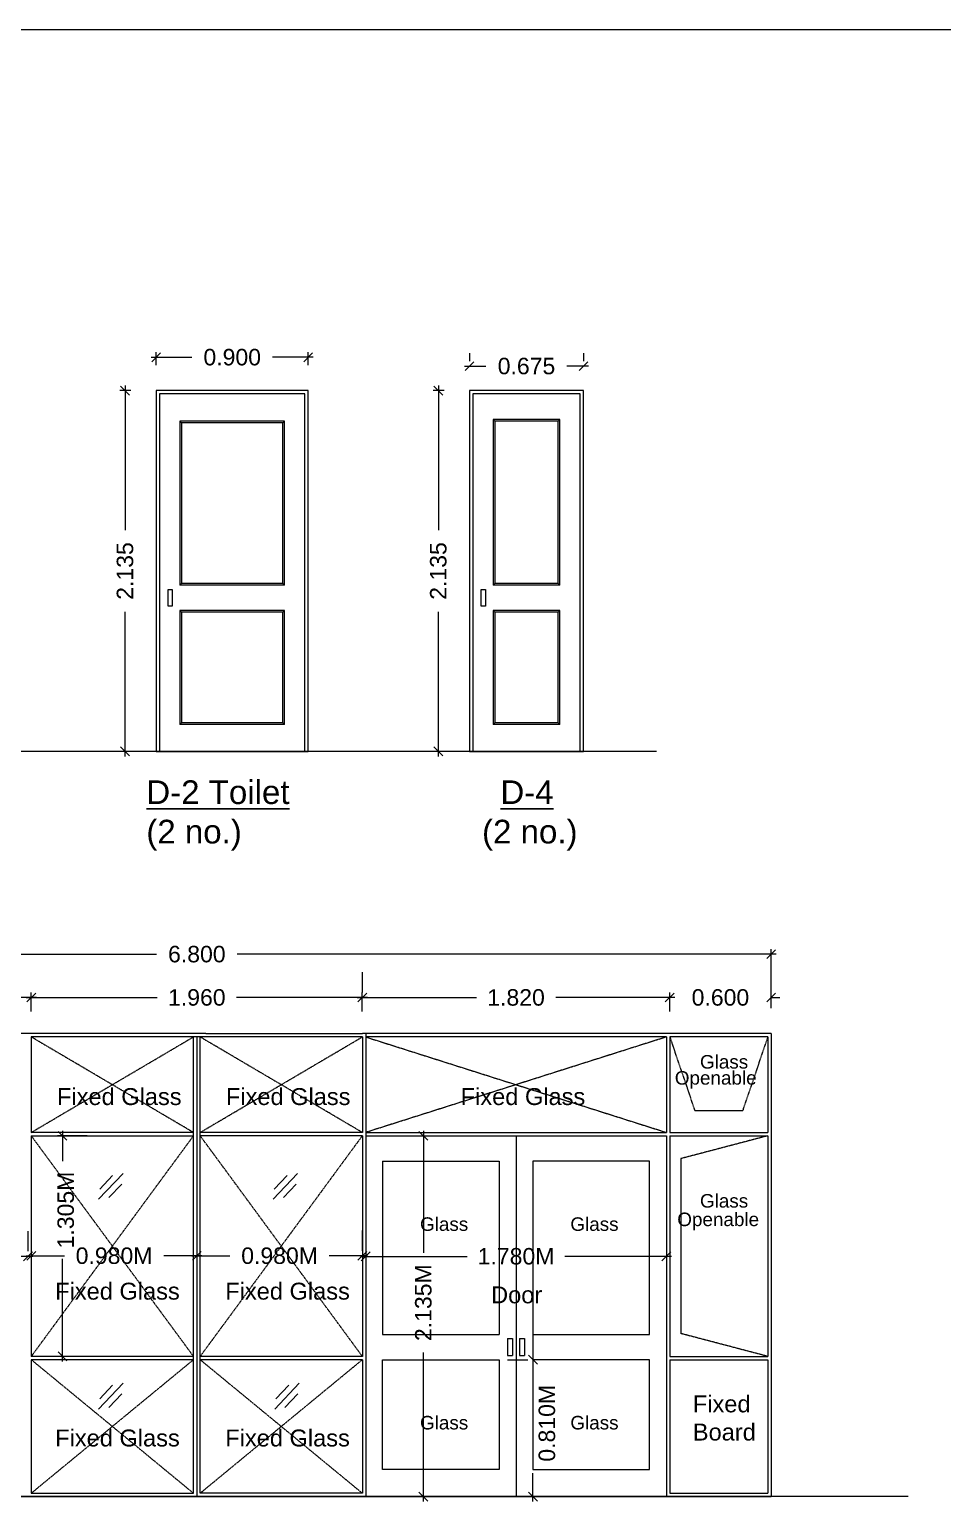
# Model space of a CAD drawing. Header units: metres. Extents: x 1545540 to 2027037, y 435419 to 693806.
# Drawn here: x 1557554 to 1562958, y 531784 to 540546 of the extents above; entities that cross this region are included whole.
import ezdxf

# ---------------------------------------------------------------- set-up
doc = ezdxf.new("R2010")
doc.units = ezdxf.units.M
doc.header["$LTSCALE"] = 1000
doc.header["$PDMODE"] = 35
doc.linetypes.add('ACAD_ISO02W100', pattern=[15, 12, -3])
doc.layers.get('Defpoints').update_dxf_attribs({"lineweight": 18})
for name, color, linetype, lineweight in [('dim.1', 6, 'Continuous', 18), ('FLOOR FINISH', 10, 'Continuous', 15), ('Pool', 140, 'Continuous', 15), ('wall l', 7, 'Continuous', 20), ('Window n door', 150, 'Continuous', 15)]:
    doc.layers.add(name, color=color, linetype=linetype, lineweight=lineweight)
doc.layers.add('dimen', color=1, linetype='Continuous')
doc.layers.add('text', color=7, linetype='Continuous')
doc.styles.add('dim-stylus bt', font='arial.ttf')
doc.styles.add('L120', font='simplex.shx', dxfattribs={"height": 1})
doc.dimstyles.new('1      100 (big)', dxfattribs={"dimscale": 75, "dimtxt": 5, "dimasz": 3.5, "dimexe": 1.5, "dimexo": 2, "dimgap": 1, "dimtad": 0, "dimdec": 3, "dimlfac": 0.001, "dimzin": 0, "dimdsep": 46, "dimtxsty": 'dim-stylus bt', "dimblk": 'OBLIQUE', "dimcen": 0, "dimdle": 0.6, "dimclrd": 256, "dimclre": 7, "dimclrt": 256, "dimadec": 0, "dimazin": 0, "dimtfac": 0.7, "dimtdec": 3, "dimtofl": 0, "dimtmove": 1, "dimatfit": 3, "dimldrblk": 'OPEN90', "dimfxl": 0, "dimtolj": 1, "dimtzin": 0, "dimlwd": 15, "dimlwe": 15, "dimarcsym": 0})
doc.dimstyles.new('Tabrej', dxfattribs={"dimtxt": 0.32, "dimasz": 0.2, "dimexe": 0, "dimexo": 0.15, "dimgap": 0.09, "dimtad": 0, "dimdec": 3, "dimzin": 0, "dimdsep": 46, "dimtxsty": 'dim-stylus bt', "dimblk": 'ARCHTICK', "dimcen": 0, "dimdle": 0.05, "dimclrd": 256, "dimclre": 256, "dimclrt": 7, "dimadec": 0, "dimazin": 0, "dimtfac": 1, "dimtdec": 3, "dimtofl": 0, "dimtmove": 0, "dimatfit": 1, "dimfxl": 0, "dimtolj": 1, "dimtzin": 0, "dimlwd": -1, "dimlwe": -1, "dimarcsym": 0})

# ---------------------------------------------------------------- blocks, each defined once
blk = doc.blocks.new('TJT')
at = {"layer": 'Pool', "ltscale": 0.05}
for p, q in [((3750.0264, -61.0828), (3750.0164, -61.0728)), ((3750.6364, -61.0728), (3750.6264, -61.0828)), ((3750.0264, -62.0328), (3750.0164, -62.0428)), ((3750.6264, -62.0328), (3750.6364, -62.0428)), ((3750.0264, -62.2028), (3750.0164, -62.1928)), ((3750.6364, -62.1928), (3750.6264, -62.2028)), ((3750.0264, -62.8578), (3750.0164, -62.8678)), ((3750.6264, -62.8578), (3750.6364, -62.8678))]:
    blk.add_line(p, q, dxfattribs=at)
at = {"layer": 'Window n door'}
for p, q in [((3750.7564, -60.9114), (3749.8964, -60.9114)), ((3749.8964, -60.9114), (3749.8964, -63.0264)), ((3750.7564, -63.0264), (3750.7564, -60.9114)), ((3750.0164, -61.0728), (3750.0164, -62.0428)), ((3750.6364, -61.0728), (3750.0164, -61.0728)), ((3750.0264, -61.0828), (3750.0264, -62.0328)), ((3750.6264, -61.0828), (3750.0264, -61.0828)), ((3750.6264, -62.0328), (3750.6264, -61.0828)), ((3750.6364, -62.0428), (3750.6364, -61.0728)), ((3750.6264, -62.0328), (3750.0264, -62.0328)), ((3750.6364, -62.0428), (3750.0164, -62.0428)), ((3750.0164, -62.1928), (3750.0164, -62.8678)), ((3750.6364, -62.1928), (3750.0164, -62.1928)), ((3750.0264, -62.2028), (3750.0264, -62.8578)), ((3750.6264, -62.2028), (3750.0264, -62.2028)), ((3750.6264, -62.8578), (3750.6264, -62.2028)), ((3750.6364, -62.8678), (3750.6364, -62.1928)), ((3750.6364, -62.8678), (3750.0164, -62.8678)), ((3750.6264, -62.8578), (3750.0264, -62.8578)), ((3749.8764, -63.0264), (3750.7764, -63.0264))]:
    blk.add_line(p, q, dxfattribs=at)
blk.add_lwpolyline([(3750.7764, -63.0264), (3750.7764, -60.8914), (3749.8764, -60.8914), (3749.8764, -63.0264)], dxfattribs=at)
at = {"layer": 'Window n door', "ltscale": 0.05}
blk.add_lwpolyline([(3749.9464, -62.0678), (3749.9714, -62.0678), (3749.9714, -62.1678), (3749.9464, -62.1678)], close=True, dxfattribs=at)
blk = doc.blocks.new('_Oblique')
at = {"color": 0, "linetype": 'ByBlock', "lineweight": -2}
blk.add_line((-0.5, -0.5), (0.5, 0.5), dxfattribs=at)
blk = doc.blocks.new('*D1059')
at = {"layer": 'Defpoints', "color": 0, "transparency": 16777216}
for p in [(1560158.6, 538409.7), (1559974.2, 536274.7), (1560158.6, 536274.7)]:
    blk.add_point(p, dxfattribs=at)
at = {"layer": 'dimen', "lineweight": 15, "transparency": 16777216}
for p, q in [((1559974.2, 538439.7), (1559974.2, 537582.9)), ((1559974.2, 536244.7), (1559974.2, 537101.5))]:
    blk.add_line(p, q, dxfattribs=at)
at = {"layer": 'dimen', "color": 7, "lineweight": 15, "transparency": 16777216}
for p, q in [((1560008.6, 538409.7), (1559944.2, 538409.7)), ((1560008.6, 536274.7), (1559944.2, 536274.7))]:
    blk.add_line(p, q, dxfattribs=at)
at = {"layer": 'dimen', "lineweight": 15, "transparency": 16777216, "xscale": 52.5, "yscale": 52.5, "zscale": 52.5}
for p, rotation in [((1559974.2, 538409.7), 90), ((1559974.2, 536274.7), 270)]:
    blk.add_blockref('_Oblique', p, dxfattribs=dict(at, rotation=rotation))
at = {"layer": 'dimen', "transparency": 16777216, "insert": (1559974.2, 537342.2), "char_height": 97.5, "attachment_point": 5, "rotation": 90, "style": 'dim-stylus bt'}
blk.add_mtext('\\A1;2.135 ', dxfattribs=at)
blk = doc.blocks.new('_Open90')
at = {"color": 0, "linetype": 'ByBlock', "lineweight": -2}
for p, q in [((0, 0), (-1, 0)), ((-0.5, 0.5), (0, 0)), ((0, 0), (-0.5, -0.5))]:
    blk.add_line(p, q, dxfattribs=at)
blk = doc.blocks.new('*D1060')
at = {"layer": 'Defpoints', "color": 0, "transparency": 16777216}
for p in [(1558303.9, 538607), (1558303.9, 538409.7), (1559203.9, 538409.7)]:
    blk.add_point(p, dxfattribs=at)
at = {"layer": 'dimen', "lineweight": 15, "transparency": 16777216}
for p, q in [((1558273.9, 538607), (1558514.6, 538607)), ((1559233.9, 538607), (1558993.3, 538607))]:
    blk.add_line(p, q, dxfattribs=at)
at = {"layer": 'dimen', "color": 7, "lineweight": 15, "transparency": 16777216}
for p, q in [((1558303.9, 538559.7), (1558303.9, 538637)), ((1559203.9, 538559.7), (1559203.9, 538637))]:
    blk.add_line(p, q, dxfattribs=at)
at = {"layer": 'dimen', "lineweight": 15, "transparency": 16777216, "xscale": 52.5, "yscale": 52.5, "zscale": 52.5, "rotation": 180}
blk.add_blockref('_Oblique', (1558303.9, 538607), dxfattribs=at)
at = {"layer": 'dimen', "lineweight": 15, "transparency": 16777216, "xscale": 52.5, "yscale": 52.5, "zscale": 52.5}
blk.add_blockref('_Oblique', (1559203.9, 538607), dxfattribs=at)
at = {"layer": 'dimen', "transparency": 16777216, "insert": (1558753.9, 538607), "char_height": 97.5, "attachment_point": 5, "style": 'dim-stylus bt'}
blk.add_mtext('\\A1;0.900 ', dxfattribs=at)
blk = doc.blocks.new('*D1061')
at = {"layer": 'Defpoints', "color": 0, "transparency": 16777216}
for p in [(1558303.9, 538409.7), (1558119.5, 536274.7), (1558303.9, 536274.7)]:
    blk.add_point(p, dxfattribs=at)
at = {"layer": 'dimen', "lineweight": 15, "transparency": 16777216}
for p, q in [((1558119.5, 538439.7), (1558119.5, 537582.9)), ((1558119.5, 536244.7), (1558119.5, 537101.5))]:
    blk.add_line(p, q, dxfattribs=at)
at = {"layer": 'dimen', "color": 7, "lineweight": 15, "transparency": 16777216}
for p, q in [((1558153.9, 538409.7), (1558089.5, 538409.7)), ((1558153.9, 536274.7), (1558089.5, 536274.7))]:
    blk.add_line(p, q, dxfattribs=at)
at = {"layer": 'dimen', "lineweight": 15, "transparency": 16777216, "xscale": 52.5, "yscale": 52.5, "zscale": 52.5}
for p, rotation in [((1558119.5, 538409.7), 90), ((1558119.5, 536274.7), 270)]:
    blk.add_blockref('_Oblique', p, dxfattribs=dict(at, rotation=rotation))
at = {"layer": 'dimen', "transparency": 16777216, "insert": (1558119.5, 537342.2), "char_height": 97.5, "attachment_point": 5, "rotation": 90, "style": 'dim-stylus bt'}
blk.add_mtext('\\A1;2.135', dxfattribs=at)
blk = doc.blocks.new('*D1024')
at = {"layer": 'Defpoints', "color": 0, "transparency": 16777216}
for p in [(1560833.6, 538554.4), (1560158.6, 538482), (1560833.6, 538482)]:
    blk.add_point(p, dxfattribs=at)
at = {"layer": 'dimen', "color": 7, "lineweight": 15, "transparency": 16777216}
for p, q in [((1560158.6, 538632), (1560158.6, 538584.4)), ((1560833.6, 538632), (1560833.6, 538584.4))]:
    blk.add_line(p, q, dxfattribs=at)
at = {"layer": 'dimen', "lineweight": 15, "transparency": 16777216}
for p, q in [((1560128.6, 538554.4), (1560256.2, 538554.4)), ((1560863.6, 538554.4), (1560735.9, 538554.4))]:
    blk.add_line(p, q, dxfattribs=at)
at = {"layer": 'dimen', "lineweight": 15, "transparency": 16777216, "xscale": 52.5, "yscale": 52.5, "zscale": 52.5, "rotation": 180}
blk.add_blockref('_Oblique', (1560158.6, 538554.4), dxfattribs=at)
at = {"layer": 'dimen', "lineweight": 15, "transparency": 16777216, "xscale": 52.5, "yscale": 52.5, "zscale": 52.5}
blk.add_blockref('_Oblique', (1560833.6, 538554.4), dxfattribs=at)
at = {"layer": 'dimen', "transparency": 16777216, "insert": (1560496.1, 538554.4), "char_height": 97.5, "attachment_point": 5, "style": 'dim-stylus bt'}
blk.add_mtext('\\A1;0.675 ', dxfattribs=at)
blk = doc.blocks.new('*D1032')
at = {"layer": 'Defpoints', "color": 0, "transparency": 16777216}
for p in [(1557564.4, 534818.4), (1555744.4, 534585.1), (1557564.4, 534585.1)]:
    blk.add_point(p, dxfattribs=at)
at = {"layer": 'dimen', "color": 7, "lineweight": 15, "transparency": 16777216}
for p, q in [((1555744.4, 534735.1), (1555744.4, 534848.4)), ((1557564.4, 534735.1), (1557564.4, 534848.4))]:
    blk.add_line(p, q, dxfattribs=at)
at = {"layer": 'dimen', "lineweight": 15, "transparency": 16777216}
for p, q in [((1555714.4, 534818.4), (1556419.6, 534818.4)), ((1557594.4, 534818.4), (1556889.1, 534818.4))]:
    blk.add_line(p, q, dxfattribs=at)
at = {"layer": 'dimen', "lineweight": 15, "transparency": 16777216, "xscale": 52.5, "yscale": 52.5, "zscale": 52.5, "rotation": 180}
blk.add_blockref('_Oblique', (1555744.4, 534818.4), dxfattribs=at)
at = {"layer": 'dimen', "lineweight": 15, "transparency": 16777216, "xscale": 52.5, "yscale": 52.5, "zscale": 52.5}
blk.add_blockref('_Oblique', (1557564.4, 534818.4), dxfattribs=at)
at = {"layer": 'dimen', "transparency": 16777216, "insert": (1556654.4, 534818.4), "char_height": 97.5, "attachment_point": 5, "style": 'dim-stylus bt'}
blk.add_mtext('\\A1;1.820 ', dxfattribs=at)
blk = doc.blocks.new('*D1033')
at = {"layer": 'Defpoints', "color": 0, "transparency": 16777216}
for p in [(1559524.2, 534818.4), (1559524.2, 534818.4), (1557564.4, 534585.1)]:
    blk.add_point(p, dxfattribs=at)
at = {"layer": 'dimen', "color": 7, "lineweight": 15, "transparency": 16777216}
for p, q in [((1559524.2, 534968.4), (1559524.2, 534848.4)), ((1557564.4, 534735.1), (1557564.4, 534848.4))]:
    blk.add_line(p, q, dxfattribs=at)
at = {"layer": 'dimen', "lineweight": 15, "transparency": 16777216}
for p, q in [((1557534.4, 534818.4), (1558309.5, 534818.4)), ((1559554.2, 534818.4), (1558779.1, 534818.4))]:
    blk.add_line(p, q, dxfattribs=at)
at = {"layer": 'dimen', "lineweight": 15, "transparency": 16777216, "xscale": 52.5, "yscale": 52.5, "zscale": 52.5, "rotation": 180}
blk.add_blockref('_Oblique', (1557564.4, 534818.4), dxfattribs=at)
at = {"layer": 'dimen', "lineweight": 15, "transparency": 16777216, "xscale": 52.5, "yscale": 52.5, "zscale": 52.5}
blk.add_blockref('_Oblique', (1559524.2, 534818.4), dxfattribs=at)
at = {"layer": 'dimen', "transparency": 16777216, "insert": (1558544.3, 534818.4), "char_height": 97.5, "attachment_point": 5, "style": 'dim-stylus bt'}
blk.add_mtext('\\A1;1.960 ', dxfattribs=at)
blk = doc.blocks.new('*D1035')
at = {"layer": 'Defpoints', "color": 0, "transparency": 16777216}
for p in [(1555144.4, 535074.7), (1555144.4, 534605.1), (1561944.4, 534605.1)]:
    blk.add_point(p, dxfattribs=at)
at = {"layer": 'dimen', "color": 7, "lineweight": 15, "transparency": 16777216}
for p, q in [((1555144.4, 534755.1), (1555144.4, 535104.7)), ((1561944.4, 534755.1), (1561944.4, 535104.7))]:
    blk.add_line(p, q, dxfattribs=at)
at = {"layer": 'dimen', "lineweight": 15, "transparency": 16777216}
for p, q in [((1555114.4, 535074.7), (1558304.8, 535074.7)), ((1561974.4, 535074.7), (1558784, 535074.7))]:
    blk.add_line(p, q, dxfattribs=at)
at = {"layer": 'dimen', "lineweight": 15, "transparency": 16777216, "xscale": 52.5, "yscale": 52.5, "zscale": 52.5, "rotation": 180}
blk.add_blockref('_Oblique', (1555144.4, 535074.7), dxfattribs=at)
at = {"layer": 'dimen', "lineweight": 15, "transparency": 16777216, "xscale": 52.5, "yscale": 52.5, "zscale": 52.5}
blk.add_blockref('_Oblique', (1561944.4, 535074.7), dxfattribs=at)
at = {"layer": 'dimen', "transparency": 16777216, "insert": (1558544.4, 535074.7), "char_height": 97.5, "attachment_point": 5, "style": 'dim-stylus bt'}
blk.add_mtext('\\A1;6.800 ', dxfattribs=at)
blk = doc.blocks.new('*D1036')
at = {"layer": 'Defpoints', "color": 0, "transparency": 16777216}
for p in [(1558544.3, 533290.1), (1558544.3, 533290.1), (1559524.2, 533290.1)]:
    blk.add_point(p, dxfattribs=at)
at = {"layer": 'dimen', "color": 7, "lineweight": 15, "transparency": 16777216}
for p, q in [((1558544.3, 533440.1), (1558544.3, 533320.1)), ((1559524.2, 533440.1), (1559524.2, 533320.1))]:
    blk.add_line(p, q, dxfattribs=at)
at = {"layer": 'dimen', "lineweight": 15, "transparency": 16777216}
for p, q in [((1558514.3, 533290.1), (1558740.1, 533290.1)), ((1559554.2, 533290.1), (1559328.4, 533290.1))]:
    blk.add_line(p, q, dxfattribs=at)
at = {"layer": 'dimen', "lineweight": 15, "transparency": 16777216, "xscale": 52.5, "yscale": 52.5, "zscale": 52.5, "rotation": 180}
blk.add_blockref('_Oblique', (1558544.3, 533290.1), dxfattribs=at)
at = {"layer": 'dimen', "lineweight": 15, "transparency": 16777216, "xscale": 52.5, "yscale": 52.5, "zscale": 52.5}
blk.add_blockref('_Oblique', (1559524.2, 533290.1), dxfattribs=at)
at = {"layer": 'dimen', "transparency": 16777216, "insert": (1559034.3, 533290.1), "char_height": 97.5, "attachment_point": 5, "style": 'dim-stylus bt'}
blk.add_mtext('\\A1;0.980M', dxfattribs=at)
blk = doc.blocks.new('*D1037')
at = {"layer": 'Defpoints', "color": 0, "transparency": 16777216}
for p in [(1557564.4, 533290.1), (1557564.4, 533290.1), (1558544.3, 533290.1)]:
    blk.add_point(p, dxfattribs=at)
at = {"layer": 'dimen', "color": 7, "lineweight": 15, "transparency": 16777216}
for p, q in [((1557564.4, 533440.1), (1557564.4, 533320.1)), ((1558544.3, 533440.1), (1558544.3, 533320.1))]:
    blk.add_line(p, q, dxfattribs=at)
at = {"layer": 'dimen', "lineweight": 15, "transparency": 16777216}
for p, q in [((1557534.4, 533290.1), (1557760.2, 533290.1)), ((1558574.3, 533290.1), (1558348.5, 533290.1))]:
    blk.add_line(p, q, dxfattribs=at)
at = {"layer": 'dimen', "lineweight": 15, "transparency": 16777216, "xscale": 52.5, "yscale": 52.5, "zscale": 52.5, "rotation": 180}
blk.add_blockref('_Oblique', (1557564.4, 533290.1), dxfattribs=at)
at = {"layer": 'dimen', "lineweight": 15, "transparency": 16777216, "xscale": 52.5, "yscale": 52.5, "zscale": 52.5}
blk.add_blockref('_Oblique', (1558544.3, 533290.1), dxfattribs=at)
at = {"layer": 'dimen', "transparency": 16777216, "insert": (1558054.3, 533290.1), "char_height": 97.5, "attachment_point": 5, "style": 'dim-stylus bt'}
blk.add_mtext('\\A1;0.980M', dxfattribs=at)
blk = doc.blocks.new('*D1039')
at = {"layer": 'Defpoints', "color": 0, "transparency": 16777216}
for p in [(1555764.4, 533286.8), (1557544.4, 533286.8), (1557544.4, 533286.8)]:
    blk.add_point(p, dxfattribs=at)
at = {"layer": 'dimen', "color": 7, "lineweight": 15, "transparency": 16777216}
for p, q in [((1555764.4, 533436.8), (1555764.4, 533316.8)), ((1557544.4, 533436.8), (1557544.4, 533316.8))]:
    blk.add_line(p, q, dxfattribs=at)
at = {"layer": 'dimen', "lineweight": 15, "transparency": 16777216}
for p, q in [((1555734.4, 533286.8), (1556364.8, 533286.8)), ((1557574.4, 533286.8), (1556944, 533286.8))]:
    blk.add_line(p, q, dxfattribs=at)
at = {"layer": 'dimen', "lineweight": 15, "transparency": 16777216, "xscale": 52.5, "yscale": 52.5, "zscale": 52.5, "rotation": 180}
blk.add_blockref('_Oblique', (1555764.4, 533286.8), dxfattribs=at)
at = {"layer": 'dimen', "lineweight": 15, "transparency": 16777216, "xscale": 52.5, "yscale": 52.5, "zscale": 52.5}
blk.add_blockref('_Oblique', (1557544.4, 533286.8), dxfattribs=at)
at = {"layer": 'dimen', "transparency": 16777216, "insert": (1556654.4, 533286.8), "char_height": 97.5, "attachment_point": 5, "style": 'dim-stylus bt'}
blk.add_mtext('\\A1;1.780M', dxfattribs=at)
blk = doc.blocks.new('*D1043')
at = {"layer": 'Defpoints', "color": 0, "transparency": 16777216}
for p in [(1561344.2, 534818.4), (1559524.2, 534585.1), (1561344.2, 534585.1)]:
    blk.add_point(p, dxfattribs=at)
at = {"layer": 'dimen', "color": 7, "lineweight": 15, "transparency": 16777216}
for p, q in [((1559524.2, 534735.1), (1559524.2, 534848.4)), ((1561344.2, 534735.1), (1561344.2, 534848.4))]:
    blk.add_line(p, q, dxfattribs=at)
at = {"layer": 'dimen', "lineweight": 15, "transparency": 16777216}
for p, q in [((1559494.2, 534818.4), (1560199.5, 534818.4)), ((1561374.2, 534818.4), (1560669, 534818.4))]:
    blk.add_line(p, q, dxfattribs=at)
at = {"layer": 'dimen', "lineweight": 15, "transparency": 16777216, "xscale": 52.5, "yscale": 52.5, "zscale": 52.5, "rotation": 180}
blk.add_blockref('_Oblique', (1559524.2, 534818.4), dxfattribs=at)
at = {"layer": 'dimen', "lineweight": 15, "transparency": 16777216, "xscale": 52.5, "yscale": 52.5, "zscale": 52.5}
blk.add_blockref('_Oblique', (1561344.2, 534818.4), dxfattribs=at)
at = {"layer": 'dimen', "transparency": 16777216, "insert": (1560434.2, 534818.4), "char_height": 97.5, "attachment_point": 5, "style": 'dim-stylus bt'}
blk.add_mtext('\\A1;1.820 ', dxfattribs=at)
blk = doc.blocks.new('*D1044')
at = {"layer": 'Defpoints', "color": 0, "transparency": 16777216}
for p in [(1559544.2, 533286.8), (1561324.2, 533286.8), (1561324.2, 533286.8)]:
    blk.add_point(p, dxfattribs=at)
at = {"layer": 'dimen', "color": 7, "lineweight": 15, "transparency": 16777216}
for p, q in [((1559544.2, 533436.8), (1559544.2, 533316.8)), ((1561324.2, 533436.8), (1561324.2, 533316.8))]:
    blk.add_line(p, q, dxfattribs=at)
at = {"layer": 'dimen', "lineweight": 15, "transparency": 16777216}
for p, q in [((1559514.2, 533286.8), (1560144.6, 533286.8)), ((1561354.2, 533286.8), (1560723.8, 533286.8))]:
    blk.add_line(p, q, dxfattribs=at)
at = {"layer": 'dimen', "lineweight": 15, "transparency": 16777216, "xscale": 52.5, "yscale": 52.5, "zscale": 52.5, "rotation": 180}
blk.add_blockref('_Oblique', (1559544.2, 533286.8), dxfattribs=at)
at = {"layer": 'dimen', "lineweight": 15, "transparency": 16777216, "xscale": 52.5, "yscale": 52.5, "zscale": 52.5}
blk.add_blockref('_Oblique', (1561324.2, 533286.8), dxfattribs=at)
at = {"layer": 'dimen', "transparency": 16777216, "insert": (1560434.2, 533286.8), "char_height": 97.5, "attachment_point": 5, "style": 'dim-stylus bt'}
blk.add_mtext('\\A1;1.780M', dxfattribs=at)
blk = doc.blocks.new('*D1045')
at = {"layer": 'Defpoints', "color": 0, "ltscale": 0.05, "transparency": 16777216}
for p in [(1560534.2, 532825.1), (1560534.2, 532675.1), (1560534.2, 532675.1)]:
    blk.add_point(p, dxfattribs=at)
at = {"layer": 'dim.1', "ltscale": 0.05, "transparency": 16777216}
for p, q in [((1560534.2, 532825.1), (1560534.2, 532825.1)), ((1560534.2, 532825), (1560534.2, 532675.2)), ((1560534.2, 532675.1), (1560534.2, 532675.1))]:
    blk.add_line(p, q, dxfattribs=at)
for points in [[(1560534.2, 532825), (1560534.2, 532825), (1560534.2, 532825.1)], [(1560534.2, 532675.2), (1560534.2, 532675.2), (1560534.2, 532675.1)]]:
    blk.add_solid(points, dxfattribs=at)
at = {"layer": 'dim.1', "color": 7, "ltscale": 0.05, "transparency": 16777216, "insert": (1560633.3, 532758.5), "char_height": 0.1, "attachment_point": 5, "rotation": 90, "style": 'dim-stylus bt'}
blk.add_mtext('\\A1;150.000', dxfattribs=at)
blk = doc.blocks.new('*D1046')
at = {"layer": 'Defpoints', "color": 0, "transparency": 16777216}
for p in [(1560534.2, 532675.1), (1560534.2, 531865.4), (1560534.2, 531865.4)]:
    blk.add_point(p, dxfattribs=at)
at = {"layer": 'dimen', "color": 7, "lineweight": 15, "transparency": 16777216}
for p, q in [((1560384.2, 532675.1), (1560504.2, 532675.1)), ((1560384.2, 531865.4), (1560504.2, 531865.4))]:
    blk.add_line(p, q, dxfattribs=at)
at = {"layer": 'dimen', "lineweight": 15, "transparency": 16777216}
for p, q in [((1560534.2, 532705.1), (1560534.2, 532593.2)), ((1560534.2, 531835.4), (1560534.2, 532004.9))]:
    blk.add_line(p, q, dxfattribs=at)
at = {"layer": 'dimen', "lineweight": 15, "transparency": 16777216, "xscale": 52.5, "yscale": 52.5, "zscale": 52.5}
for p, rotation in [((1560534.2, 532675.1), 90), ((1560534.2, 531865.4), 270)]:
    blk.add_blockref('_Oblique', p, dxfattribs=dict(at, rotation=rotation))
at = {"layer": 'dimen', "transparency": 16777216, "insert": (1560617.3, 532299.1), "char_height": 97.5, "attachment_point": 5, "rotation": 90, "style": 'dim-stylus bt'}
blk.add_mtext('\\A1;0.810M', dxfattribs=at)
blk = doc.blocks.new('*D1047')
at = {"layer": 'Defpoints', "color": 0, "transparency": 16777216}
for p in [(1559894.5, 534000.1), (1559885.6, 531865.4), (1559894.5, 531865.4)]:
    blk.add_point(p, dxfattribs=at)
at = {"layer": 'dimen', "color": 7, "lineweight": 15, "transparency": 16777216}
for p, q in [((1559744.5, 534000.1), (1559855.6, 534000.1)), ((1559744.5, 531865.4), (1559855.6, 531865.4))]:
    blk.add_line(p, q, dxfattribs=at)
at = {"layer": 'dimen', "lineweight": 15, "transparency": 16777216}
for p, q in [((1559885.6, 534030.1), (1559885.6, 533307.7)), ((1559885.6, 531835.4), (1559885.6, 532717.7))]:
    blk.add_line(p, q, dxfattribs=at)
at = {"layer": 'dimen', "lineweight": 15, "transparency": 16777216, "xscale": 52.5, "yscale": 52.5, "zscale": 52.5}
for p, rotation in [((1559885.6, 534000.1), 90), ((1559885.6, 531865.4), 270)]:
    blk.add_blockref('_Oblique', p, dxfattribs=dict(at, rotation=rotation))
at = {"layer": 'dimen', "transparency": 16777216, "insert": (1559885.6, 533012.7), "char_height": 97.5, "attachment_point": 5, "rotation": 90, "style": 'dim-stylus bt'}
blk.add_mtext('\\A1;2.135M', dxfattribs=at)
blk = doc.blocks.new('*D1003')
at = {"layer": 'Defpoints', "color": 0, "transparency": 16777216}
for p in [(1561344.2, 534818.4), (1561344.2, 534605.1), (1561944.4, 534605.1)]:
    blk.add_point(p, dxfattribs=at)
at = {"layer": 'dimen', "color": 7, "lineweight": 15, "transparency": 16777216}
for p, q in [((1561344.2, 534755.1), (1561344.2, 534848.4)), ((1561944.4, 534755.1), (1561944.4, 534848.4))]:
    blk.add_line(p, q, dxfattribs=at)
at = {"layer": 'dimen', "lineweight": 15, "transparency": 16777216}
for p, q in [((1561344.2, 534818.4), (1561291.7, 534818.4)), ((1561944.4, 534818.4), (1561996.9, 534818.4))]:
    blk.add_line(p, q, dxfattribs=at)
at = {"layer": 'dimen', "lineweight": 15, "transparency": 16777216, "xscale": 52.5, "yscale": 52.5, "zscale": 52.5}
blk.add_blockref('_Oblique', (1561344.2, 534818.4), dxfattribs=at)
at = {"layer": 'dimen', "lineweight": 15, "transparency": 16777216, "xscale": 52.5, "yscale": 52.5, "zscale": 52.5, "rotation": 180}
blk.add_blockref('_Oblique', (1561944.4, 534818.4), dxfattribs=at)
at = {"layer": 'dimen', "transparency": 16777216, "insert": (1561644.3, 534818.4), "char_height": 97.5, "attachment_point": 5, "style": 'dim-stylus bt'}
blk.add_mtext('\\A1;0.600 ', dxfattribs=at)
blk = doc.blocks.new('*D1005')
at = {"layer": 'Defpoints', "color": 0, "transparency": 16777216}
for p in [(1558044.3, 534000.1), (1557749.4, 532695.1), (1558044.3, 532695.1)]:
    blk.add_point(p, dxfattribs=at)
at = {"layer": 'dimen', "color": 7, "lineweight": 15, "transparency": 16777216}
for p, q in [((1557894.3, 534000.1), (1557719.4, 534000.1)), ((1557894.3, 532695.1), (1557719.4, 532695.1))]:
    blk.add_line(p, q, dxfattribs=at)
at = {"layer": 'dimen', "lineweight": 15, "transparency": 16777216}
for p, q in [((1557749.4, 534030.1), (1557749.4, 533850.5)), ((1557749.4, 532665.1), (1557749.4, 533271.3))]:
    blk.add_line(p, q, dxfattribs=at)
at = {"layer": 'dimen', "lineweight": 15, "transparency": 16777216, "xscale": 52.5, "yscale": 52.5, "zscale": 52.5}
for p, rotation in [((1557749.4, 534000.1), 90), ((1557749.4, 532695.1), 270)]:
    blk.add_blockref('_Oblique', p, dxfattribs=dict(at, rotation=rotation))
at = {"layer": 'dimen', "transparency": 16777216, "insert": (1557768.5, 533560.9), "char_height": 97.5, "attachment_point": 5, "rotation": 90, "style": 'dim-stylus bt'}
blk.add_mtext('\\A1;1.305M', dxfattribs=at)

msp = doc.modelspace()

# ---------------------------------------------------------------- linework, layer by layer
at = {"layer": 'FLOOR FINISH', "ltscale": 0.05}
for p, q in [((1561264.8886, 536274.6735), (1555577.2484, 536274.6735)), ((1562755.7643, 531865.3649), (1554197.0616, 531865.3649))]:
    msp.add_line(p, q, dxfattribs=at)
at = {"layer": 'Pool', "ltscale": 0.05}
for p, q in [((1560308.5632, 538229.6737), (1560298.5632, 538239.6737)), ((1560693.5632, 538239.6737), (1560683.5632, 538229.6737)), ((1560308.5632, 537268.3479), (1560298.5632, 537258.3479)), ((1560683.5632, 537268.3479), (1560693.5632, 537258.3479)), ((1560308.5632, 537098.3479), (1560298.5632, 537108.3479)), ((1560693.5632, 537108.3479), (1560683.5632, 537098.3479)), ((1560308.5632, 536443.3479), (1560298.5632, 536433.3479)), ((1560683.5632, 536443.3479), (1560693.5632, 536433.3479))]:
    msp.add_line(p, q, dxfattribs=at)
at = {"layer": 'wall l', "ltscale": 0.05}
msp.add_lwpolyline([(1563895.518, 518187.0906), (1553381.3193, 518187.0906), (1553381.3193, 540545.713), (1563895.518, 540545.713)], close=True, dxfattribs=at)
at = {"layer": 'Window n door'}
for p, q in [((1560833.5632, 538409.6737), (1560158.5632, 538409.6737)), ((1560158.5632, 538409.6737), (1560158.5632, 536274.6735)), ((1560813.5632, 538389.6737), (1560178.5632, 538389.6737)), ((1560178.5632, 538389.6737), (1560178.5632, 536274.6735)), ((1560813.5632, 536274.6735), (1560813.5632, 538389.6737)), ((1560833.5632, 536274.6735), (1560833.5632, 538409.6737)), ((1560298.5632, 538239.6737), (1560298.5632, 537258.3479)), ((1560693.5632, 538239.6737), (1560298.5632, 538239.6737)), ((1560308.5632, 538229.6737), (1560308.5632, 537268.3479)), ((1560683.5632, 538229.6737), (1560308.5632, 538229.6737)), ((1560683.5632, 537268.3479), (1560683.5632, 538229.6737)), ((1560693.5632, 537258.3479), (1560693.5632, 538239.6737)), ((1560693.5632, 537258.3479), (1560298.5632, 537258.3479)), ((1560683.5632, 537268.3479), (1560308.5632, 537268.3479)), ((1560298.5632, 537108.3479), (1560298.5632, 536433.3479)), ((1560693.5632, 537108.3479), (1560298.5632, 537108.3479)), ((1560308.5632, 537098.3479), (1560308.5632, 536443.3479)), ((1560683.5632, 537098.3479), (1560308.5632, 537098.3479)), ((1560683.5632, 536443.3479), (1560683.5632, 537098.3479)), ((1560693.5632, 536433.3479), (1560693.5632, 537108.3479)), ((1560693.5632, 536433.3479), (1560298.5632, 536433.3479)), ((1560683.5632, 536443.3479), (1560308.5632, 536443.3479)), ((1560158.5632, 536274.6735), (1560833.5632, 536274.6735))]:
    msp.add_line(p, q, dxfattribs=at)
at = {"layer": 'Window n door', "ltscale": 0.05}
for p, q in [((1558596.8654, 534605.0867), (1555144.3652, 534605.0867)), ((1557564.3654, 534585.0867), (1557564.3654, 534020.0867)), ((1559524.235, 534585.0867), (1557564.3654, 534585.0867)), ((1558524.3002, 531885.3649), (1558524.3002, 534585.0867)), ((1558544.3002, 534585.0867), (1558544.3002, 531865.3649)), ((1558564.3002, 531885.3649), (1558564.3002, 534585.0867)), ((1558596.8654, 534605.0867), (1559524.235, 534605.0867)), ((1561944.3657, 534605.0867), (1559524.235, 534605.0867)), ((1559524.235, 534585.0867), (1559524.235, 534020.0867)), ((1559544.235, 534605.0867), (1559544.235, 531865.3649)), ((1559544.235, 534585.0867), (1559544.235, 534020.0867)), ((1561324.2352, 534585.0867), (1559544.235, 534585.0867)), ((1561324.2352, 534585.0867), (1561324.2352, 534020.0867)), ((1561344.2352, 534585.0867), (1561344.2352, 534020.0867)), ((1561924.3657, 534585.0867), (1561344.2352, 534585.0867)), ((1561924.3657, 534585.0867), (1561924.3657, 534020.0867)), ((1561944.3657, 534605.0867), (1561944.3657, 531865.3649)), ((1558524.3002, 534020.0867), (1557564.3654, 534020.0867)), ((1557564.3654, 534000.0867), (1558524.3002, 534000.0867)), ((1557564.3654, 534000.0867), (1557564.3654, 532695.0866)), ((1559524.235, 534020.0867), (1558564.3002, 534020.0867)), ((1559524.235, 534000.0867), (1558564.3002, 534000.0867)), ((1559524.235, 534000.0867), (1559524.235, 532695.0866)), ((1559544.235, 534020.0867), (1561324.2352, 534020.0867)), ((1559544.235, 534000.0867), (1561324.2352, 534000.0867)), ((1560434.2351, 534000.0867), (1560434.2351, 531865.3649)), ((1561324.2352, 534000.0867), (1561324.2352, 531865.3649)), ((1561344.2352, 534020.0867), (1561924.3657, 534020.0867)), ((1561344.2352, 534000.0867), (1561924.3657, 534000.0867)), ((1561344.2352, 534000.0867), (1561344.2352, 532695.0866)), ((1561924.3657, 534000.0867), (1561924.3657, 532695.0866)), ((1559644.235, 533850.0867), (1560334.2351, 533850.0867)), ((1560334.2351, 533850.0867), (1560334.2351, 532825.0866)), ((1560534.2351, 533850.0867), (1560534.2351, 532825.0866)), ((1557962.9897, 533624.2808), (1558107.9665, 533777.1663)), ((1557969.8408, 533685.2782), (1558046.0087, 533765.6011)), ((1558023.5376, 533634.3592), (1558099.7054, 533714.6821)), ((1558996.1327, 533624.2808), (1559141.1095, 533777.1663)), ((1559002.9839, 533685.2782), (1559079.1517, 533765.6011)), ((1559056.6806, 533634.3592), (1559132.8485, 533714.6821)), ((1560384.2351, 532800.0866), (1560384.2351, 532700.0866)), ((1560414.2351, 532800.0866), (1560414.2351, 532700.0866)), ((1560454.2351, 532800.0866), (1560454.2351, 532700.0866)), ((1560484.2351, 532800.0866), (1560484.2351, 532700.0866)), ((1558524.3002, 532695.0866), (1557564.3654, 532695.0866)), ((1557564.3654, 532675.0866), (1557564.3654, 531885.3649)), ((1558524.3002, 532675.0866), (1557564.3654, 532675.0866)), ((1559524.235, 532695.0866), (1558564.3002, 532695.0866)), ((1559524.235, 532675.0866), (1558564.3002, 532675.0866)), ((1559524.235, 532675.0866), (1559524.235, 531885.3649)), ((1560334.2351, 532675.0866), (1560334.2351, 532025.0865)), ((1560534.2351, 532675.0866), (1560534.2351, 532025.0865)), ((1561344.2352, 532695.0866), (1561924.3657, 532695.0866)), ((1561344.2352, 532675.0866), (1561344.2352, 531885.3649)), ((1561344.2352, 532675.0866), (1561924.3657, 532675.0866)), ((1561924.3657, 532675.0866), (1561924.3657, 531885.3649)), ((1557962.9897, 532383.197), (1558107.9665, 532536.0825)), ((1557969.8408, 532444.1944), (1558046.0087, 532524.5173)), ((1558023.5376, 532393.2754), (1558099.7054, 532473.5983)), ((1559005.7528, 532383.197), (1559150.7296, 532536.0825)), ((1559012.6039, 532444.1944), (1559088.7718, 532524.5173)), ((1559066.3007, 532393.2754), (1559142.4685, 532473.5983)), ((1555144.3652, 531865.3649), (1559544.235, 531865.3649)), ((1557564.3654, 531885.3649), (1558524.3002, 531885.3649)), ((1559524.235, 531885.3649), (1558564.3002, 531885.3649)), ((1559544.235, 531865.3649), (1561944.3657, 531865.3649)), ((1561344.2352, 531885.3649), (1561924.3657, 531885.3649))]:
    msp.add_line(p, q, dxfattribs=at)
at = {"layer": 'Window n door', "linetype": 'ACAD_ISO02W100', "ltscale": 0.0004}
for p, q in [((1558524.3002, 534020.0867), (1557564.3654, 534585.0867)), ((1557564.3654, 534020.0867), (1558524.3002, 534585.0867)), ((1559524.235, 534020.0867), (1558564.3002, 534585.0867)), ((1558564.3002, 534020.0867), (1559524.235, 534585.0867)), ((1559544.235, 534585.0867), (1561324.2352, 534020.0867)), ((1561324.2352, 534585.0867), (1559544.235, 534020.0867)), ((1561344.3656, 534585.0867), (1561492.5871, 534149.3103)), ((1561924.3657, 534585.0867), (1561776.1442, 534149.3103)), ((1561492.5871, 534149.3103), (1561776.1442, 534149.3103)), ((1558524.3002, 534000.0867), (1557564.3654, 532695.0866)), ((1558524.3002, 532695.0866), (1557564.3654, 534000.0867)), ((1559524.235, 534000.0867), (1558564.3002, 532695.0866)), ((1559524.235, 532695.0866), (1558564.3002, 534000.0867)), ((1561924.2352, 534000.0867), (1561410.262, 533865.0975)), ((1561410.262, 533865.0975), (1561410.262, 532830.0758)), ((1561924.2352, 532695.0866), (1561410.262, 532830.0758)), ((1558524.3002, 532675.0866), (1557564.3654, 531885.3649)), ((1558524.3002, 531885.3649), (1557564.3654, 532675.0866)), ((1559524.235, 532675.0866), (1558564.3002, 531885.3649)), ((1559524.235, 531885.3649), (1558564.3002, 532675.0866))]:
    msp.add_line(p, q, dxfattribs=at)
at = {"layer": 'Window n door', "ltscale": 0.05}
msp.add_lwpolyline([(1560228.5632, 537233.3479), (1560253.5632, 537233.3479), (1560253.5632, 537133.3479), (1560228.5632, 537133.3479)], close=True, dxfattribs=at)
for points in [[(1559644.235, 533850.0867), (1559644.235, 532825.0866), (1560334.2351, 532825.0866)], [(1560534.2351, 532825.0866), (1561224.2352, 532825.0866), (1561224.2352, 533850.0867), (1560534.2351, 533850.0867)], [(1560384.2351, 532800.0866), (1560414.2351, 532800.0866)], [(1560454.2351, 532800.0866), (1560484.2351, 532800.0866)], [(1560334.2351, 532025.0865), (1559644.235, 532025.0865), (1559644.235, 532675.0866), (1560334.2351, 532675.0866)], [(1560384.2351, 532700.0866), (1560414.2351, 532700.0866)], [(1560454.2351, 532700.0866), (1560484.2351, 532700.0866)], [(1560534.2351, 532025.0865), (1561224.2352, 532025.0865), (1561224.2352, 532675.0866), (1560534.2351, 532675.0866)]]:
    msp.add_lwpolyline(points, dxfattribs=at)

# ---------------------------------------------------------------- block references
at = {"layer": 'Pool', "xscale": 1000.000075497873, "yscale": 1000.000075497873, "zscale": 1000.000075497873}
msp.add_blockref('TJT', (-2191572.7249, 599301.118), dxfattribs=at)

# ---------------------------------------------------------------- texts
at = {"layer": 'text', "width": 6841.770558, "attachment_point": 1, "rotation": 0.00000001, "style": 'L120'}
for s, insert, char_height in [('{\\fArial|b0|i0|c0|p34;\\LD-2 Toilet\\P\\l(2 no.)}', (1558245.5077, 536103.4765), 140.000011), ('{\\fArial|b0|i0|c0|p34;  \\LD-4\\l\\P(2 no.)}', (1560233.033, 536103.4765), 140.000011), ('{\\fArial|b0|i0|c0|p34;Glass}', (1561523.0041, 534477.9986), 80.000006), ('{\\fArial|b0|i0|c0|p34;Openable}', (1561374.1039, 534382.9462), 80.000006), ('{\\fArial|b0|i0|c0|p34;Fixed Glass}', (1557716.6136, 534282.2535), 100.000008), ('{\\fArial|b0|i0|c0|p34;Fixed Glass}', (1558716.5484, 534282.2535), 100.000008), ('{\\fArial|b0|i0|c0|p34;Fixed Glass}', (1560106.5159, 534282.2535), 100.000008), ('{\\fArial|b0|i0|c0|p34;Glass}', (1561523.0041, 533655.3615), 80.000006), ('{\\fArial|b0|i0|c0|p34;Glass}', (1559865.6459, 533517.6702), 80.000006), ('{\\fArial|b0|i0|c0|p34;Glass}', (1560755.646, 533517.6702), 80.000006), ('{\\fArial|b0|i0|c0|p34;Openable}', (1561388.6227, 533545.7529), 80.000006), ('{\\fArial|b0|i0|c0|p34;Fixed Glass}', (1557705.8918, 533130.8743), 100.000008), ('{\\fArial|b0|i0|c0|p34;Fixed Glass}', (1558712.8588, 533130.8743), 100.000008), ('{\\fArial|b0|i0|c0|p34;Door}', (1560286.5556, 533109.1011), 100.000008), ('{\\fArial|b0|i0|c0|p34;Fixed \\PBoard}', (1561480.9698, 532463.8704), 100.000008), ('{\\fArial|b0|i0|c0|p34;Glass}', (1559865.6459, 532342.6701), 80.000006), ('{\\fArial|b0|i0|c0|p34;Glass}', (1560755.646, 532342.6701), 80.000006), ('{\\fArial|b0|i0|c0|p34;Fixed Glass}', (1557705.8918, 532262.0304), 100.000008), ('{\\fArial|b0|i0|c0|p34;Fixed Glass}', (1558712.8588, 532262.0304), 100.000008)]:
    msp.add_mtext(s, dxfattribs=dict(at, insert=insert, char_height=char_height))

# ---------------------------------------------------------------- dimensions: what is measured, and where the dimension line sits
at = {"layer": 'dim.1', "ltscale": 0.05}
dim = msp.add_linear_dim(base=(1560534.2351, 532675.0866), p1=(1560534.2351, 532825.0866), p2=(1560534.2351, 532675.0866), angle=90, dimstyle='Tabrej', override={"dimtxt": 0.1, "dimasz": 0.08, "dimexo": 0.03, "dimsah": 1, "dimdle": 0.5, "dimtmove": 2}, dxfattribs=at)
dim.commit()
dim.dimension.update_dxf_attribs({"geometry": '*D1045', "text_midpoint": (1560633.2822, 532758.5263), "dimtype": 160})
at = {"layer": 'dimen'}
for base, p1, p2, text, picture, middle in [((1558303.9214, 538607.0394), (1559203.9214, 538409.6737), (1558303.9214, 538409.6737), '0.900 ', '*D1060', (1558753.9214, 538607.0394)), ((1555144.3652, 535074.7234), (1561944.3657, 534605.0867), (1555144.3652, 534605.0867), '6.800 ', '*D1035', (1558544.3654, 535074.7234)), ((1559524.235, 534818.3938), (1557564.3654, 534585.0867), (1559524.235, 534818.3938), '1.960 ', '*D1033', (1558544.3002, 534818.3938)), ((1557564.3654, 534818.3938), (1555744.3652, 534585.0867), (1557564.3654, 534585.0867), '1.820 ', '*D1032', (1556654.3653, 534818.3938)), ((1561344.2352, 534818.3938), (1559524.235, 534585.0867), (1561344.2352, 534585.0867), '1.820 ', '*D1043', (1560434.2351, 534818.3938))]:
    dim = msp.add_linear_dim(base=base, p1=p1, p2=p2, text=text, dimstyle='1      100 (big)', override={"dimtxt": 1.3, "dimasz": 0.7, "dimexe": 0.4, "dimpost": 'M\\X', "dimdle": 0.4}, dxfattribs=at)
    dim.commit()
    dim.dimension.update_dxf_attribs({"geometry": picture, "text_midpoint": middle})
for p1, p2, distance, text, picture, middle in [((1560158.5632, 538481.9889), (1560833.5632, 538481.9889), 72.446, '0.675 ', '*D1024', (1560496.0632, 538554.4349)), ((1561944.3657, 534605.0867), (1561344.2352, 534605.0867), -213.307, '0.600 ', '*D1003', (1561644.3004, 534818.3938))]:
    dim = msp.add_aligned_dim(p1=p1, p2=p2, distance=distance, text=text, dimstyle='1      100 (big)', override={"dimtxt": 1.3, "dimasz": 0.7, "dimexe": 0.4, "dimpost": 'M\\X', "dimdle": 0.4}, dxfattribs=at)
    dim.commit()
    dim.dimension.update_dxf_attribs({"geometry": picture, "text_midpoint": middle})
for base, p1, p2, text, picture, middle in [((1558119.5183, 536274.6735), (1558303.9214, 538409.6737), (1558303.9214, 536274.6735), '2.135', '*D1061', (1558119.5183, 537342.1736)), ((1559974.1601, 536274.6735), (1560158.5632, 538409.6737), (1560158.5632, 536274.6735), '2.135 ', '*D1059', (1559974.1601, 537342.1736))]:
    dim = msp.add_linear_dim(base=base, p1=p1, p2=p2, angle=90, text=text, dimstyle='1      100 (big)', override={"dimtxt": 1.3, "dimasz": 0.7, "dimexe": 0.4, "dimpost": 'M\\X', "dimdle": 0.4}, dxfattribs=at)
    dim.commit()
    dim.dimension.update_dxf_attribs({"geometry": picture, "text_midpoint": middle})
for base, p1, p2, picture, middle in [((1557749.3693, 532695.0866), (1558044.3328, 534000.0867), (1558044.3328, 532695.0866), '*D1005', (1557768.4919, 533560.9294)), ((1559885.6094, 531865.3649), (1559894.4851, 534000.0867), (1559894.4851, 531865.3649), '*D1047', (1559885.6094, 533012.6938)), ((1560534.2351, 531865.3649), (1560534.2351, 532675.0866), (1560534.2351, 531865.3649), '*D1046', (1560617.2858, 532299.0713))]:
    dim = msp.add_linear_dim(base=base, p1=p1, p2=p2, angle=90, dimstyle='1      100 (big)', override={"dimtxt": 1.3, "dimasz": 0.7, "dimexe": 0.4, "dimpost": 'M\\X', "dimdle": 0.4}, dxfattribs=at)
    dim.commit()
    dim.dimension.update_dxf_attribs({"geometry": picture, "text_midpoint": middle, "dimtype": 160})
for base, p1, p2, picture, middle in [((1557544.3654, 533286.7892), (1555764.3652, 533286.7892), (1557544.3654, 533286.7892), '*D1039', (1556654.3653, 533286.7892)), ((1557564.3654, 533290.1226), (1558544.3002, 533290.1226), (1557564.3654, 533290.1226), '*D1037', (1558054.3328, 533290.1226)), ((1558544.3002, 533290.1226), (1559524.235, 533290.1226), (1558544.3002, 533290.1226), '*D1036', (1559034.2676, 533290.1226)), ((1561324.2352, 533286.7892), (1559544.235, 533286.7892), (1561324.2352, 533286.7892), '*D1044', (1560434.2351, 533286.7892))]:
    dim = msp.add_linear_dim(base=base, p1=p1, p2=p2, dimstyle='1      100 (big)', override={"dimtxt": 1.3, "dimasz": 0.7, "dimexe": 0.4, "dimpost": 'M\\X', "dimdle": 0.4}, dxfattribs=at)
    dim.commit()
    dim.dimension.update_dxf_attribs({"geometry": picture, "text_midpoint": middle})

doc.saveas('drawing.dxf')
